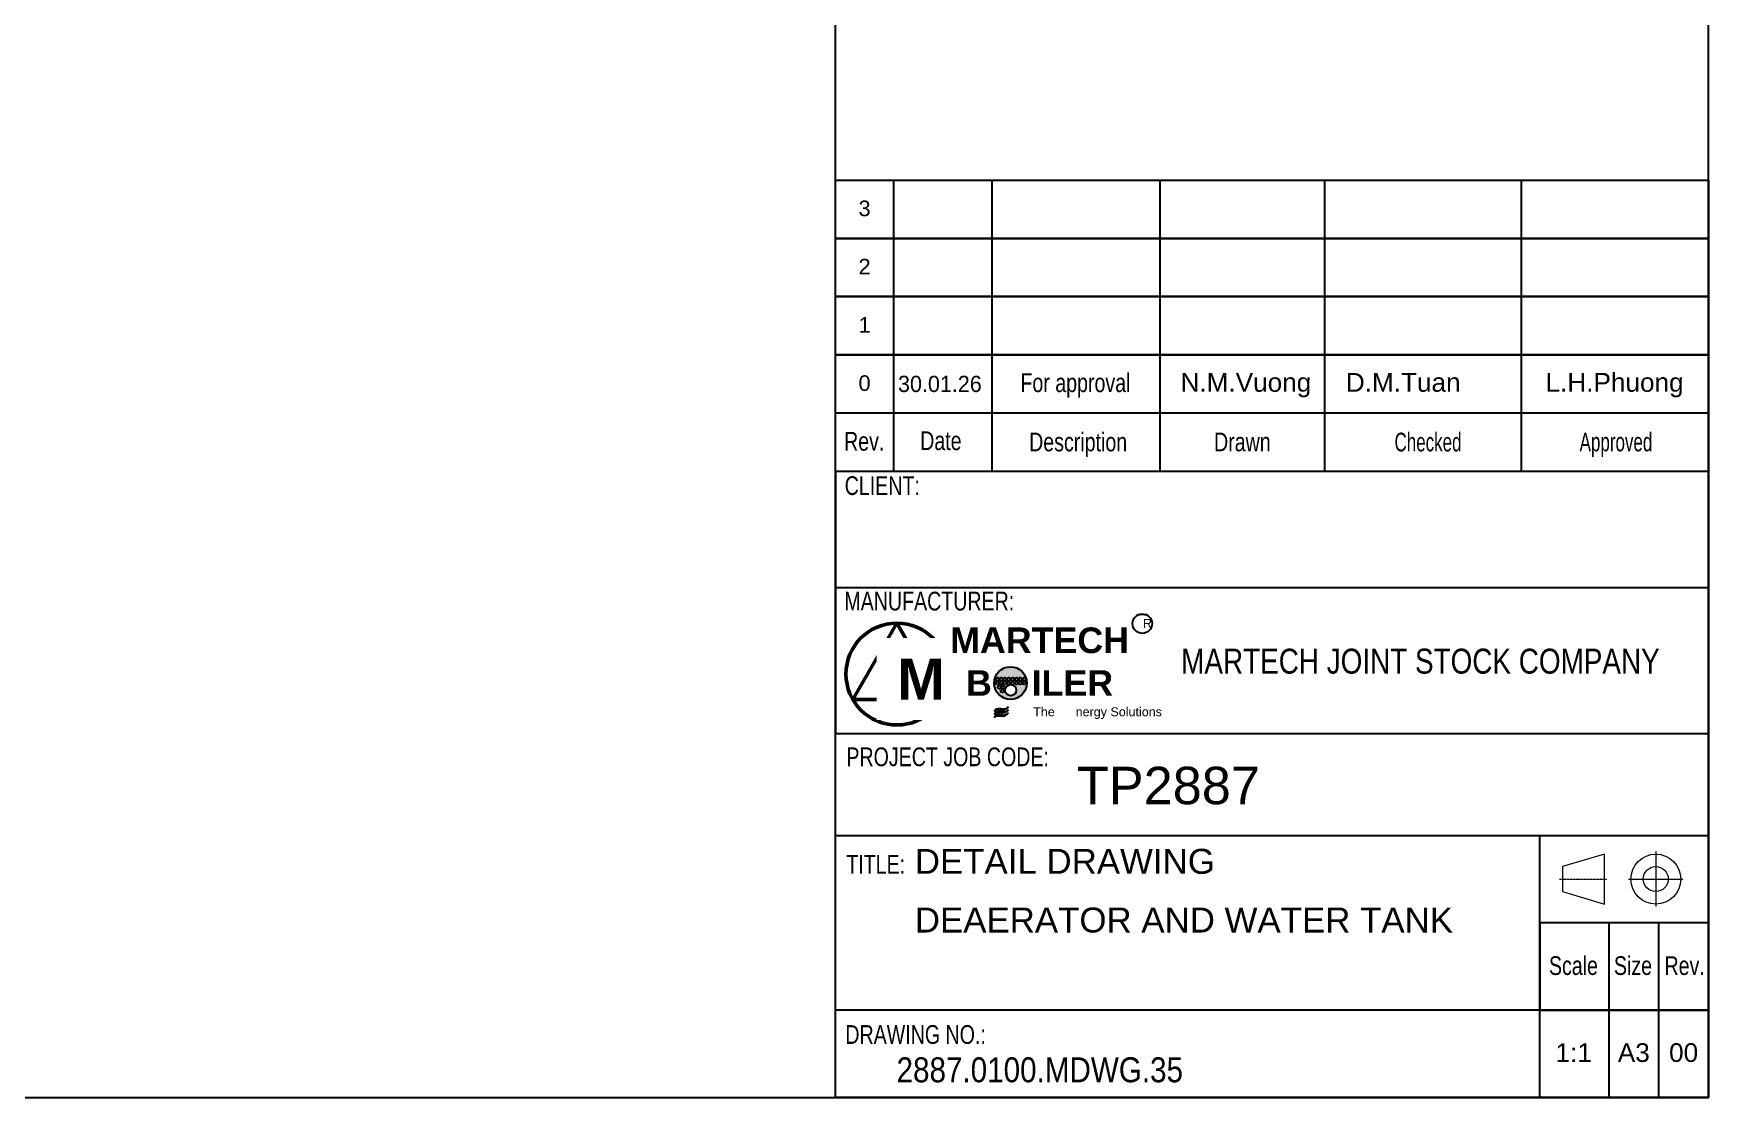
# Model space of a CAD drawing. Header units: millimetres. Extents: x -46397 to 283259, y -8690 to 23983.
# Drawn here: x -15912 to -8789, y 13404 to 17925 of the extents above; entities that cross this region are included whole.
import ezdxf
from ezdxf.enums import TextEntityAlignment as Align

# ---------------------------------------------------------------- set-up
doc = ezdxf.new("R2010")
doc.units = ezdxf.units.MM
doc.linetypes.add('CENTER', pattern=[2, 1.25, -0.25, 0.25, -0.25])
for name, color, linetype, lineweight in [('DAM_8', 1, 'Continuous', 25), ('DCenterline8', 8, 'CENTER', 5), ('Dtext', 255, 'Continuous', 20)]:
    doc.layers.add(name, color=color, linetype=linetype, lineweight=lineweight)
doc.styles.add('Chu va so', font='arial.ttf')
doc.styles.add('TCVN', font='arial.ttf')
doc.styles.add('TEXT', font='arial.ttf', dxfattribs={"height": 124})

# ---------------------------------------------------------------- blocks, each defined once
blk = doc.blocks.new('*U1840')
at = {"lineweight": 25}
for p, q in [((12941.5, 4291.1, 0), (12941.5, 2928.9, 0.1)), ((13400.5, 4291.1, 0), (13400.5, 2928.9, 0.2)), ((14187, 4291.1, 0), (14187, 2928.9, 0.2)), ((14958.1, 4291.1, 0), (14958.1, 2928.9, 0.2)), ((15879.7, 4291.1, 0), (15879.7, 2928.9, 0.2)), ((12669.1, 2385.9), (16755.9, 2385.9)), ((16290, 817.4, 0), (16290, 0)), ((16523.6, 0), (16523.6, 817.4, 0))]:
    blk.add_line(p, q, dxfattribs=at)
for points in [[(0, 0), (16755.9, 0), (16755.9, 10976), (0, 10976)], [(0, 0), (12669.1, 0), (12669.1, 10976), (0, 10976)], [(12669.1, 4291.1), (16755.9, 4291.1), (16755.9, 0), (12669.1, 0)], [(12669.1, 4291.1), (16755.9, 4291.1), (16755.9, 4018.7), (12669.1, 4018.7)], [(12669.1, 4018.7), (16755.9, 4018.7), (16755.9, 3746.2), (12669.1, 3746.2)], [(12669.1, 3746.2), (16755.9, 3746.2), (16755.9, 3473.8), (12669.1, 3473.8)], [(12669.1, 3473.8), (16755.9, 3473.8), (16755.9, 3201.3), (12669.1, 3201.3)], [(12669.1, 1702.8), (16755.9, 1702.8), (16755.9, 2928.9), (12669.1, 2928.9)], [(12669.1, 1226), (16755.9, 1226), (16755.9, 408.7), (12669.1, 408.7)], [(15966, 1226), (16755.9, 1226), (16755.9, 0), (15966, 0)]]:
    blk.add_lwpolyline(points, close=True, dxfattribs=at)
at = {"lineweight": 50}
blk.add_lwpolyline([(12956.8, 2219.2), (12750.3, 1861.6), (13163.2, 1861.6)], close=True, dxfattribs=at)
at = {"color": 2, "lineweight": 20, "elevation": 0}
blk.add_lwpolyline([(16071.7, 963.3), (16268.8, 904.9), (16268.8, 1138.5), (16071.7, 1080.1)], close=True, dxfattribs=at)
at = {"lineweight": 25, "elevation": 0}
blk.add_lwpolyline([(15966, 408.7), (16755.9, 408.7), (16755.9, 817.4), (15966, 817.4)], close=True, dxfattribs=at)
at = {"lineweight": 50}
blk.add_circle((12956.8, 1980.8), 238.4, dxfattribs=at)
at = {"color": 2, "lineweight": 20}
for radius in [116.8, 58.4]:
    blk.add_circle((16509.2, 1021.7, 0), radius, dxfattribs=at)
at = {"layer": 'DCenterline8', "lineweight": 0, "ltscale": 2}
for p, q in [((16509.2, 1150.2, 0), (16509.2, 893.2, 0)), ((16380.7, 1021.7, 0), (16637.6, 1021.7, 0))]:
    blk.add_line(p, q, dxfattribs=at)
at = {"layer": 'DCenterline8', "lineweight": 0}
blk.add_line((16058.6, 1021.7, 0), (16279.7, 1021.7, 0), dxfattribs=at)
at = {"color": 5, "style": 'Chu va so'}
for s, height, width, p in [('For approval', 87.574, 0.75, (13792.5, 3299.7, 0.1)), ('Rev.', 87.57, 0.75, (12803.8, 3025.8)), ('Date', 87.57, 0.75, (13162.6, 3028.4, 0.1)), ('Description', 87.574, 0.75, (13805.1, 3022.6, -0.1)), ('Drawn', 87.57, 0.75, (14573.9, 3022.6, 0.1)), ('Checked', 87.57, 0.65, (15443, 3022.2)), ('Approved', 87.57, 0.65, (16322.7, 3022.6, 0.1)), ('CLIENT:', 87.57, 0.75, (12888.3, 2818.4, 0.7)), ('PROJECT JOB CODE:', 87.574, 0.75, (13194.4, 1549.8)), ('TITLE:', 87.57, 0.75, (12857.6, 1046.9, 0.8)), ('Scale', 87.57, 0.75, (16123.7, 573.1, 0)), ('Size', 87.57, 0.75, (16402.4, 573.1, 0)), ('Rev. ', 87.57, 0.75, (16657, 573.1, 0)), ('DRAWING NO.:', 87.574, 0.75, (13044.3, 250.8, 0.8))]:
    blk.add_text(s, height=height, dxfattribs=dict(at, width=width)).set_placement(p, align=Align.CENTER)
at = {"color": 5, "lineweight": 25, "insert": (14057.8, 2040.2, 0), "char_height": 116.765, "width": 2699.262, "attachment_point": 4, "style": 'Chu va so'}
blk.add_mtext('\\pxqc;{\\W0.8;MARTECH JOINT STOCK COMPANY}', dxfattribs=at)
at = {"layer": 'Dtext', "ltscale": 0.1}
for tag, p, height, style in [('REV_3', (12777, 4122.6), 73, 'TCVN'), ('FOR_APPROVAL3', (13506.9, 4117.5, -0.7), 87.6, 'TCVN'), ('REV_2', (12777, 3850.1), 73, 'TCVN'), ('FOR_APPROVAL2', (13506.9, 3845, -0.7), 87.6, 'TCVN'), ('REV_1', (12777, 3577.7), 73, 'TCVN'), ('FOR_APPROVAL1', (13506.9, 3572.6, -0.6), 87.6, 'TCVN'), ('REV_0', (12777, 3305.2), 73, 'TCVN'), ('NGUOI_VE', (14284.4, 3301.3, -0.6), 87.6, 'TCVN'), ('NGUOI_KIEM_2', (15058.3, 3301.3, -0.7), 87.6, 'TCVN'), ('NGUOI_DUYET', (15993.1, 3301.3, -0.7), 87.6, 'TCVN'), ('1.1_A4', (16040, 166.2, -0.7), 87.6, 'Chu va so'), ('A4_A4', (16331.4, 166.2, -0.7), 87.6, 'Chu va so'), ('REV.', (16571.4, 166.2, -0.7), 87.6, 'Chu va so')]:
    blk.add_attdef(tag, p, '', height=height, dxfattribs=dict(at, style=style))
for tag, p, height, style, width in [('NGAY_REV03', (12962, 4117.5, -0.7), 75.9, 'TCVN', 0.95), ('NGAY_REV02', (12962, 3845, -0.7), 75.9, 'TCVN', 0.95), ('NGAY_REV01', (12962, 3572.6, -0.7), 75.9, 'TCVN', 0.95), ('NGAY_REV0', (12962, 3300.1, -0.7), 75.9, 'TCVN', 0.95), ('DWD.NO', (12955.2, 71, -0.7), 116.8, 'Chu va so', 0.85)]:
    blk.add_attdef(tag, p, '', height=height, dxfattribs=dict(at, style=style, width=width))
at = {"layer": 'Dtext', "lineweight": 25, "ltscale": 0.1, "style": 'Chu va so'}
for tag, p, height in [('PROJECT_CODE', (13799.1, 1372), 175.1), ('TITLE1', (13040.6, 1046.3, -0.7), 116.8), ('TITLE2', (13040.6, 771.7, -0.7), 116.8), ('TITLE3', (13040.6, 499.3, -0.7), 116.8)]:
    blk.add_attdef(tag, p, '', height=height, dxfattribs=at)
at = {"insert": (12957.8, 2053.3), "char_height": 191.847, "attachment_point": 1, "style": 'TEXT', "bg_fill": 2}
blk.add_mtext('\\pxqc;{\\fArial|b1|i0|c0|p34;M}', dxfattribs=at)
at = {"insert": (13211.7, 2198.7), "char_height": 119.905, "width": 825.809, "attachment_point": 1, "style": 'TEXT', "bg_fill": 2}
blk.add_mtext('\\pxqc;{\\fArial|b1|i0|c0|p34;MARTECH\\PB    ILER}', dxfattribs=at)
h = blk.add_hatch(color=256)
h.dxf.hatch_style = 1
edge = h.paths.add_edge_path()
edge.add_spline(control_points=[(13412.5, 1793.1), (13416, 1795.7), (13430.3, 1806.3), (13460.1, 1791.6), (13474.2, 1808.7), (13479.3, 1814.9)], knot_values=[0, 0, 0, 0, 0.315535, 1.31207, 1.873609, 1.873609, 1.873609, 1.873609], degree=3, periodic=0)
edge.add_spline(control_points=[(13479.3, 1814.9), (13475.2, 1811.1), (13459.3, 1796.4), (13426.1, 1813.7), (13414.8, 1796.7), (13412.5, 1793.1)], knot_values=[0, 0, 0, 0, 0.411397, 1.576501, 1.877595, 1.877595, 1.877595, 1.877595], degree=3, periodic=0)
edge = h.paths.add_edge_path()
edge.add_spline(control_points=[(13412.5, 1778.3), (13416, 1780.8), (13430.3, 1791.4), (13460.1, 1776.7), (13474.2, 1793.8), (13479.3, 1800)], knot_values=[0, 0, 0, 0, 0.315535, 1.31207, 1.873609, 1.873609, 1.873609, 1.873609], degree=3, periodic=0)
edge.add_spline(control_points=[(13479.3, 1800), (13475.2, 1796.2), (13459.3, 1781.5), (13426.1, 1798.9), (13414.8, 1781.8), (13412.5, 1778.3)], knot_values=[0, 0, 0, 0, 0.411397, 1.576501, 1.877595, 1.877595, 1.877595, 1.877595], degree=3, periodic=0)
at = {"color": 7}
for centre, radius in [((13427.1, 1956.7), 7.26), ((13444.9, 1956.7), 7.26), ((13462.7, 1956.7), 7.26), ((13480.5, 1956.7), 7.26), ((13498.8, 1956.7), 7.26), ((13516.6, 1956.7), 7.26), ((13534.4, 1956.7), 7.26), ((13552.2, 1956.7), 7.26), ((13427.1, 1938.9), 7.26), ((13435.4, 1919.2), 7.26), ((13444.9, 1938.9), 7.26), ((13450.2, 1901.3), 7.26), ((13453.2, 1919.2), 7.26), ((13462.7, 1938.9), 7.26), ((13489.7, 1905.2), 26), ((13480.5, 1938.9), 7.26), ((13498.8, 1938.9), 7.26), ((13516.6, 1938.9), 7.26), ((13534.4, 1938.9), 7.26), ((13552.2, 1938.9), 7.26)]:
    blk.add_circle(centre, radius, dxfattribs=at)
for points in [[(13412.5, 1807.1), (13420.1, 1816.3), (13466.1, 1819.3), (13479.3, 1828.8)], [(13412.5, 1807.1), (13423.2, 1813.5), (13462.7, 1814.1), (13479.3, 1828.8)], [(13412.5, 1793.1), (13420.1, 1802.4), (13466.1, 1805.4), (13479.3, 1814.9)], [(13412.5, 1793.1), (13423.2, 1799.6), (13462.7, 1800.2), (13479.3, 1814.9)], [(13412.5, 1778.3), (13420.1, 1787.5), (13466.1, 1790.5), (13479.3, 1800)], [(13412.5, 1778.3), (13423.2, 1784.7), (13462.7, 1785.3), (13479.3, 1800)]]:
    blk.add_spline(points, degree=3)
at = {"color": 5, "style": 'Chu va so', "width": 0.75}
blk.add_text('MANUFACTURER:', height=87.574, dxfattribs=at).set_placement((13108.4, 2278.2, 0.7), align=Align.CENTER)
at = {"attachment_point": 1, "style": 'TEXT', "bg_fill": 2}
for s, insert, char_height in [('\\pxqc;R', (14108.3, 2238.9), 41.97), ('\\pxqc;The      nergy Solutions', (13594.7, 1825.2), 41.967)]:
    blk.add_mtext(s, dxfattribs=dict(at, insert=insert, char_height=char_height))
at = {"layer": 'DAM_8'}
h = blk.add_hatch(color=7, dxfattribs=at)
edge = h.paths.add_edge_path()
edge.add_arc((13488.3, 1938.7), 76.4, 191.45916, 461.33748)
edge.add_arc((13488.3, 1938.7), 76.4, 101.33748, 191.45916)
edge = h.paths.add_edge_path(flags=16)
edge.add_arc((13450.2, 1901.3), 7.26, -289.45797, 11.45916, ccw=False)
edge.add_arc((13450.2, 1901.3), 7.26, 11.45916, 70.54203, ccw=False)
edge = h.paths.add_edge_path(flags=16)
edge.add_arc((13552.2, 1938.9), 7.26, -211.51131, 11.45916, ccw=False)
edge.add_arc((13552.2, 1938.9), 7.26, 11.45916, 148.48869, ccw=False)
edge = h.paths.add_edge_path(flags=16)
edge.add_arc((13435.4, 1919.2), 7.26, -304.25263, 11.45916, ccw=False)
edge.add_arc((13435.4, 1919.2), 7.26, 11.45916, 55.74737, ccw=False)
edge = h.paths.add_edge_path(flags=16)
edge.add_arc((13552.2, 1956.7), 7.26, -200.24279, 11.45916, ccw=False)
edge.add_arc((13552.2, 1956.7), 7.26, 11.45916, 159.75721, ccw=False)
edge = h.paths.add_edge_path(flags=16)
edge.add_arc((13534.4, 1938.9), 7.26, -219.05102, 11.45916, ccw=False)
edge.add_arc((13534.4, 1938.9), 7.26, 11.45916, 140.94898, ccw=False)
edge = h.paths.add_edge_path(flags=16)
edge.add_arc((13453.2, 1919.2), 7.26, -292.03112, 11.45916, ccw=False)
edge.add_arc((13453.2, 1919.2), 7.26, 11.45916, 67.96888, ccw=False)
edge = h.paths.add_edge_path(flags=16)
edge.add_arc((13427.1, 1938.9), 7.26, -319.45438, 11.45916, ccw=False)
edge.add_arc((13427.1, 1938.9), 7.26, 11.45916, 40.54562, ccw=False)
edge = h.paths.add_edge_path(flags=16)
edge.add_arc((13534.4, 1956.7), 7.26, -206.01194, 11.45916, ccw=False)
edge.add_arc((13534.4, 1956.7), 7.26, 11.45916, 153.98806, ccw=False)
edge = h.paths.add_edge_path(flags=16)
edge.add_arc((13489.7, 1905.2), 26, -262.49899, 11.45916, ccw=False)
edge.add_arc((13489.7, 1905.2), 26, 11.45916, 97.50101, ccw=False)
edge = h.paths.add_edge_path(flags=16)
edge.add_arc((13427.1, 1956.7), 7.26, -332.77068, 11.45916, ccw=False)
edge.add_arc((13427.1, 1956.7), 7.26, 11.45916, 27.22932, ccw=False)
edge = h.paths.add_edge_path(flags=16)
edge.add_arc((13516.6, 1938.9), 7.26, -230.16604, 11.45916, ccw=False)
edge.add_arc((13516.6, 1938.9), 7.26, 11.45916, 129.83396, ccw=False)
edge = h.paths.add_edge_path(flags=16)
edge.add_arc((13444.9, 1938.9), 7.26, -307.61373, 11.45916, ccw=False)
edge.add_arc((13444.9, 1938.9), 7.26, 11.45916, 52.38627, ccw=False)
edge = h.paths.add_edge_path(flags=16)
edge.add_arc((13498.8, 1938.9), 7.26, -246.45747, 11.45916, ccw=False)
edge.add_arc((13498.8, 1938.9), 7.26, 11.45916, 113.54253, ccw=False)
edge = h.paths.add_edge_path(flags=16)
edge.add_arc((13462.7, 1938.9), 7.26, -290.40559, 11.45916, ccw=False)
edge.add_arc((13462.7, 1938.9), 7.26, 11.45916, 69.59441, ccw=False)
edge = h.paths.add_edge_path(flags=16)
edge.add_arc((13516.6, 1956.7), 7.26, -215.79536, 11.45916, ccw=False)
edge.add_arc((13516.6, 1956.7), 7.26, 11.45916, 144.20464, ccw=False)
edge = h.paths.add_edge_path(flags=16)
edge.add_arc((13480.5, 1938.9), 7.26, -268.48372, 11.45916, ccw=False)
edge.add_arc((13480.5, 1938.9), 7.26, 11.45916, 91.51628, ccw=False)
edge = h.paths.add_edge_path(flags=16)
edge.add_arc((13444.9, 1956.7), 7.26, -322.02066, 11.45916, ccw=False)
edge.add_arc((13444.9, 1956.7), 7.26, 11.45916, 37.97934, ccw=False)
edge = h.paths.add_edge_path(flags=16)
edge.add_arc((13480.5, 1956.7), 7.26, -267.48029, 11.45916, ccw=False)
edge.add_arc((13480.5, 1956.7), 7.26, 11.45916, 92.51971, ccw=False)
edge = h.paths.add_edge_path(flags=16)
edge.add_arc((13498.8, 1956.7), 7.26, -234.08339, 11.45916, ccw=False)
edge.add_arc((13498.8, 1956.7), 7.26, 11.45916, 125.91661, ccw=False)
edge = h.paths.add_edge_path(flags=16)
edge.add_arc((13462.7, 1956.7), 7.26, -301.73447, 11.45916, ccw=False)
edge.add_arc((13462.7, 1956.7), 7.26, 11.45916, 58.26553, ccw=False)
blk.add_circle((14105.4, 2216.7), 45.7)
at = {"color": 7}
blk.add_circle((13488.3, 1938.7), 76.4, dxfattribs=at)

msp = doc.modelspace()

# ---------------------------------------------------------------- block references
ref = msp.add_blockref('*U1840', (-24011.18, 13403.99), dxfattribs=dict(xscale=0.9084576280678549, yscale=0.9084576280678549, zscale=0.9084576280678549))
ref.add_attrib('PROJECT_CODE', 'TP2887', (-11475.26, 14650.39), dxfattribs={"layer": 'Dtext', "lineweight": 25, "ltscale": 0.1, "height": 159.115, "style": 'Chu va so'})
ref.add_attrib('TITLE1', 'DETAIL DRAWING', (-12164.35, 14354.52, -0.62), dxfattribs={"layer": 'Dtext', "lineweight": 25, "ltscale": 0.1, "height": 106.0764, "style": 'Chu va so'})
ref.add_attrib('TITLE2', 'DEAERATOR AND WATER TANK', (-12164.35, 14105.07, -0.62), dxfattribs={"layer": 'Dtext', "lineweight": 25, "ltscale": 0.1, "height": 106.0764, "style": 'Chu va so'})
ref.add_attrib('DWD.NO', '2887.0100.MDWG.35', (-12241.94, 13468.53, -0.62), dxfattribs={"layer": 'Dtext', "ltscale": 0.1, "height": 106.0764, "style": 'Chu va so', "width": 0.85})
ref.add_attrib('1.1_A4', '1:1', (-9439.5, 13554.97, -0.62), dxfattribs={"layer": 'Dtext', "ltscale": 0.1, "height": 79.557, "style": 'Chu va so'})
ref.add_attrib('A4_A4', 'A3', (-9174.76, 13554.97, -0.62), dxfattribs={"layer": 'Dtext', "ltscale": 0.1, "height": 79.557, "style": 'Chu va so'})
ref.add_attrib('REV.', '00', (-8956.76, 13554.97, -0.62), dxfattribs={"layer": 'Dtext', "ltscale": 0.1, "height": 79.557, "style": 'Chu va so'})
ref.add_attrib('REV_0', '0', (-12403.8, 16406.65), dxfattribs={"layer": 'Dtext', "ltscale": 0.1, "height": 66.3, "style": 'TCVN'})
ref.add_attrib('NGAY_REV0', '30.01.26', (-12235.77, 16401.99, -0.65), dxfattribs={"layer": 'Dtext', "ltscale": 0.1, "height": 68.95, "style": 'TCVN', "width": 0.95})
ref.add_attrib('NGUOI_VE', 'N.M.Vuong', (-11034.37, 16403.12, -0.56), dxfattribs={"layer": 'Dtext', "ltscale": 0.1, "height": 79.557, "style": 'TCVN'})
ref.add_attrib('NGUOI_KIEM_2', 'D.M.Tuan', (-10331.33, 16403.12, -0.65), dxfattribs={"layer": 'Dtext', "ltscale": 0.1, "height": 79.557, "style": 'TCVN'})
ref.add_attrib('NGUOI_DUYET', 'L.H.Phuong', (-9482.1, 16403.12, -0.65), dxfattribs={"layer": 'Dtext', "ltscale": 0.1, "height": 79.557, "style": 'TCVN'})
ref.add_attrib('REV_1', '1', (-12403.8, 16654.16), dxfattribs={"layer": 'Dtext', "ltscale": 0.1, "height": 66.3, "style": 'TCVN'})
ref.add_attrib('REV_2', '2', (-12403.8, 16901.68), dxfattribs={"layer": 'Dtext', "ltscale": 0.1, "height": 66.3, "style": 'TCVN'})
ref.add_attrib('REV_3', '3', (-12403.8, 17149.19), dxfattribs={"layer": 'Dtext', "ltscale": 0.1, "height": 66.3, "style": 'TCVN'})

doc.saveas('drawing.dxf')
